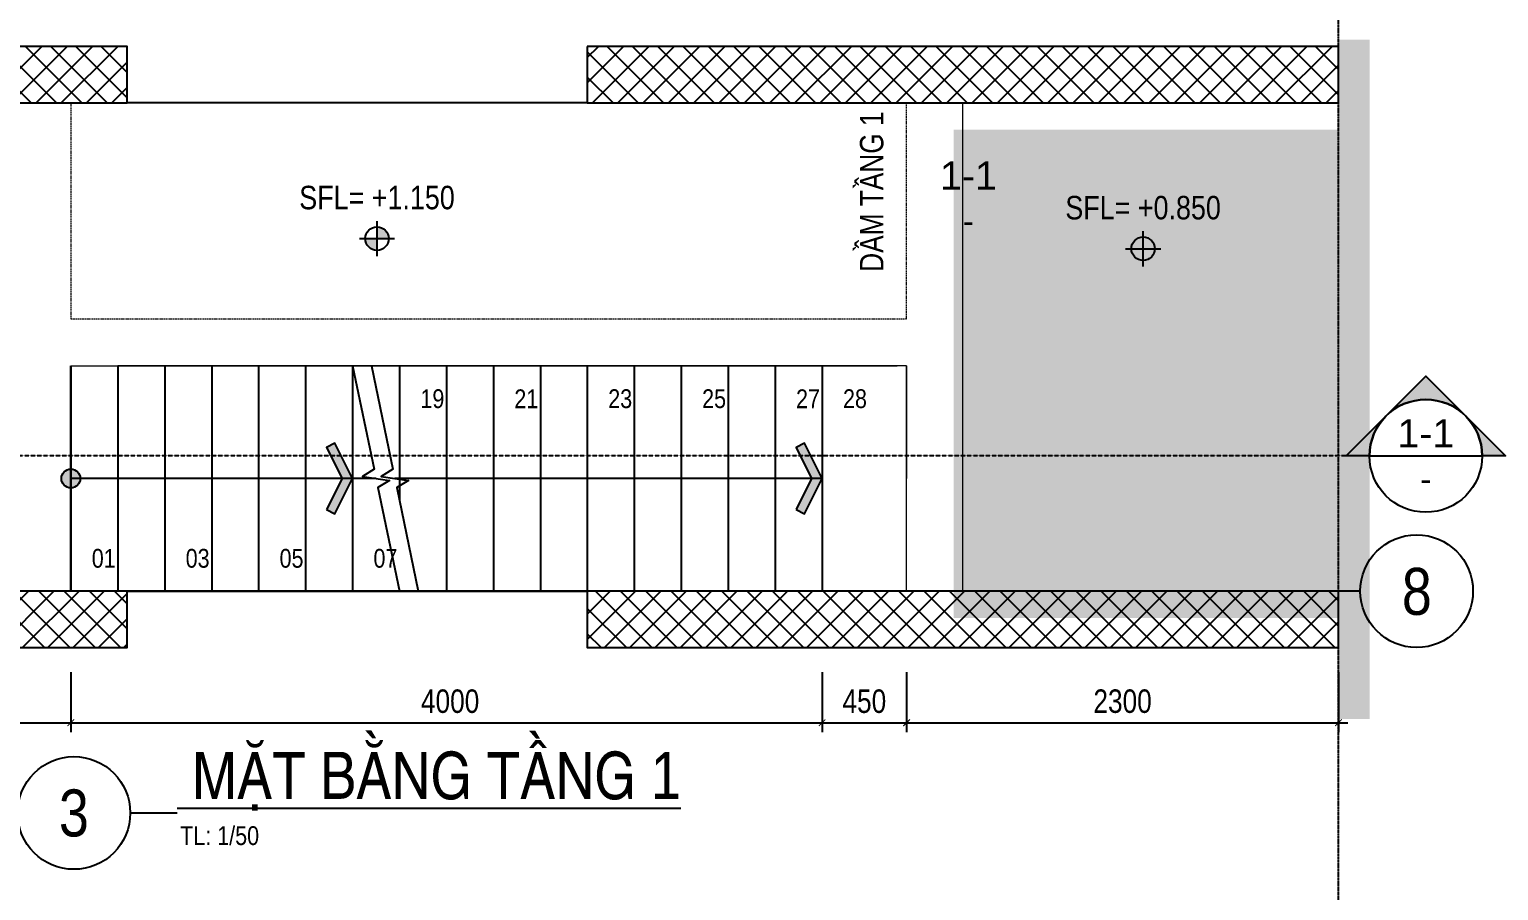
# Model space of a CAD drawing. Header units: millimetres. Extents: x 379264 to 1158416, y -283062 to 356890.
# Drawn here: x 656523 to 664346, y -20815 to -16230 of the extents above; entities that cross this region are included whole.
import ezdxf
from ezdxf.enums import TextEntityAlignment as Align
from ezdxf.xclip import XClip

# ---------------------------------------------------------------- set-up
doc = ezdxf.new("R2010")
doc.units = ezdxf.units.MM
doc.header["$XCLIPFRAME"] = 0
for name, pattern in [('BLOCK A - CHI TIET THANG 1$0$$0$HIDDEN', [0.375, 0.25, -0.125]), ('CENTER', [2, 1.25, -0.25, 0.25, -0.25]), ('HIDDEN', [9.525, 6.35, -3.175])]:
    doc.linetypes.add(name, pattern=pattern)
for name, color, linetype, lineweight in [("'S_General_Hidden_1 Thin", 1, 'HIDDEN', 18), ('S_Concrete_Cont_2 Normal', 2, 'Continuous', 13), ('tam cap ram', 8, 'Continuous', 5)]:
    doc.layers.add(name, color=color, linetype=linetype, lineweight=lineweight)
for name, color, linetype in [('01PM. TEXT A', 3, 'Continuous'), ('02PM. TEXT B', 4, 'Continuous'), ('03PM. TEXT C', 1, 'Continuous'), ('05PM. FRAME', 4, 'Continuous'), ('07PM. WACO', 6, 'Continuous'), ('12PM. GRID', 8, 'CENTER'), ('13PM. HATCH', 8, 'Continuous'), ('BLOCK A - CHI TIET THANG 1$0$Dim 50', 1, 'Continuous'), ('BLOCK A - CHI TIET THANG 1$0$Ky hieu Truc', 1, 'Continuous'), ('BLOCK A - CHI TIET THANG 1$0$Number Step', 94, 'Continuous'), ('mb tang 1 TWA$0$Staircase', 30, 'Continuous'), ('mb tang 1 TWA$0$Staircase Break', 1, 'Continuous'), ('mb tang 1 TWA$0$Staircase Direction', 32, 'Continuous'), ('MB_Cot tang 1$0$Concrete Line', 6, 'Continuous')]:
    doc.layers.add(name, color=color, linetype=linetype)
doc.styles.add('[PMDC2013]STYLE', font='arial.ttf', dxfattribs={"width": 0.8})
doc.styles.add('BLOCK A - CHI TIET THANG 1$0$$0$Title Block Bold', font='VHELVEB_0.TTF')
doc.styles.add('BLOCK A - CHI TIET THANG 1$0$VNI-HelveC', font='VHELVCN_0.TTF')
doc.styles.add('BLOCK A - CHI TIET THANG 1$0$VNI-HelveCB', font='VHELVCB_0.TTF')
doc.dimstyles.new('BLOCK A - CHI TIET THANG 1$0$Dim 50 (A1-A2)', dxfattribs={"dimscale": 50, "dimtxt": 2.5, "dimasz": 0.7, "dimexe": 1, "dimexo": 1, "dimgap": 1, "dimtad": 1, "dimdec": 0, "dimzin": 12, "dimdsep": 46, "dimtxsty": '[PMDC2013]STYLE', "dimblk": 'ARCHTICK', "dimcen": 0, "dimdle": 1, "dimclrd": 2, "dimclre": 2, "dimclrt": 4, "dimadec": 0, "dimazin": 0, "dimtfac": 1, "dimtdec": 0, "dimtix": 1, "dimtmove": 2, "dimatfit": 3, "dimldrblk": 'ARCHTICK', "dimfxl": 1, "dimtolj": 1, "dimtzin": 0, "dimarcsym": 0})

# ---------------------------------------------------------------- blocks, each defined once
blk = doc.blocks.new('BLOCK A - CHI TIET THANG 1$0$HTT-Title')
at = {"lineweight": -2}
blk.add_line((6, 0), (11, 0), dxfattribs=at)
at = {"linetype": 'ByBlock', "lineweight": -2}
blk.add_circle((0, 0), 6, dxfattribs=at)
at = {"linetype": 'ByBlock', "lineweight": -2, "style": 'BLOCK A - CHI TIET THANG 1$0$VNI-HelveCB'}
blk.add_attdef('DWG.NAME', text='', height=5, dxfattribs=at).set_placement((11, 0), align=Align.BOTTOM_LEFT)
blk.add_attdef('NUMBER', text='', height=5, dxfattribs=at).set_placement((0, 0), align=Align.MIDDLE_CENTER)
at = {"linetype": 'ByBlock', "lineweight": -2, "style": 'BLOCK A - CHI TIET THANG 1$0$VNI-HelveC'}
blk.add_attdef('SCALE', text='', height=2, dxfattribs=at).set_placement((11.32, -1.41), align=Align.TOP_LEFT)
blk = doc.blocks.new('BLOCK A - CHI TIET THANG 1$0$HTT-Grid')
at = {"layer": '05PM. FRAME', "linetype": 'ByBlock', "lineweight": -2}
blk.add_line((0, -2.5), (0, 0), dxfattribs=at)
blk.add_circle((0, -8.5), 6, dxfattribs=at)
at = {"layer": '03PM. TEXT C', "linetype": 'ByBlock', "lineweight": -2, "style": '[PMDC2013]STYLE', "width": 0.8}
blk.add_attdef('GRID', text='', height=5, dxfattribs=at).set_placement((0, -8.5), align=Align.MIDDLE)
blk = doc.blocks.new('BLOCK A - CHI TIET THANG 1$0$13123123213')
at = {"linetype": 'ByBlock'}
h = blk.add_hatch(color=0, dxfattribs=at)
h.paths.add_polyline_path([(0, 1), (0, 0), (1, 0, 0.414214)])
h.paths.add_polyline_path([(0, 0), (-1, 0, 0.414214), (0, -1)])
at = {"color": 0, "linetype": 'ByBlock'}
for p, q in [((0, -1.5), (0, 1.5)), ((-1.5, 0), (1.5, 0))]:
    blk.add_line(p, q, dxfattribs=at)
blk.add_circle((0, 0), 1, dxfattribs=at)
at = {"color": 0, "linetype": 'ByBlock', "lineweight": -2, "style": 'BLOCK A - CHI TIET THANG 1$0$VNI-HelveC'}
for tag, p in [('TEXT1', (0, 10.5)), ('TEXT2', (0, 7)), ('TEXT3', (0, 3.5))]:
    blk.add_attdef(tag, text='', height=2, dxfattribs=at).set_placement(p, align=Align.MIDDLE_CENTER)
blk = doc.blocks.new('*U395')
at = {"linetype": 'BLOCK A - CHI TIET THANG 1$0$$0$HIDDEN', "ltscale": 10}
blk.add_line((-600, 0), (-17518, 0), dxfattribs=at)
at = {"style": 'BLOCK A - CHI TIET THANG 1$0$$0$Title Block Bold', "flags": 8}
blk.add_attdef('VIEWNUMBER', text='', height=300, dxfattribs=at).set_placement((0, 0), align=Align.BOTTOM_CENTER)
blk.add_attdef('DRAWINGREFERENCE', text='', height=250, dxfattribs=at).set_placement((0, -120), align=Align.TOP_CENTER)
blk = doc.blocks.new('*U293')
h = blk.add_hatch(color=256)
edge = h.paths.add_edge_path()
edge.add_line((-600, 0), (-849, 0))
edge.add_line((-849, 0), (0, 849))
edge.add_line((0, 849), (849, 0))
edge.add_line((849, 0), (600, 0))
edge.add_arc((0, 0), 600, 360, 540)
at = {"linetype": 'BLOCK A - CHI TIET THANG 1$0$$0$HIDDEN', "ltscale": 10}
blk.add_line((-600, 0), (-17159, 0), dxfattribs=at)
blk.add_line((-600, 0), (600, 0))
blk.add_lwpolyline([(-600, 0), (-849, 0), (0, 849), (849, 0), (600, 0, 1)], format="xyb", close=True)
blk.add_circle((0, 0), 600)
at = {"style": 'BLOCK A - CHI TIET THANG 1$0$$0$Title Block Bold', "flags": 8}
blk.add_attdef('VIEWNUMBER', text='', height=300, dxfattribs=at).set_placement((0, 0), align=Align.BOTTOM_CENTER)
blk.add_attdef('DRAWINGREFERENCE', text='', height=250, dxfattribs=at).set_placement((0, -120), align=Align.TOP_CENTER)
blk = doc.blocks.new('mb tang 1 TWA$0$Arrow 60')
at = {"linetype": 'ByBlock', "lineweight": -2}
h = blk.add_hatch(color=0, dxfattribs=at)
h.paths.add_polyline_path([(1.875, 0.938), (1.651, 1.385), (0, 0.559), (-1.651, 1.385), (-1.875, 0.938), (0, 0)], flags=17)
h.paths.add_polyline_path([(1.651, 1.385), (1.875, 0.938), (0, 0), (-1.875, 0.938), (-1.651, 1.385), (0, 0.559)])
blk.add_hatch(color=0, dxfattribs=at).paths.add_polyline_path([(1.651, 1.385), (1.875, 0.938), (0, 0), (-1.875, 0.938), (-1.651, 1.385), (0, 0.559)])
at = {"color": 0, "linetype": 'ByBlock', "lineweight": -2}
blk.add_lwpolyline([(1.651, 1.385), (1.875, 0.938), (0, 0), (-1.875, 0.938), (-1.651, 1.385), (0, 0.559)], close=True, dxfattribs=at)
blk = doc.blocks.new('mb tang 1 TWA$0$Dot')
at = {"linetype": 'ByBlock', "lineweight": -2}
h = blk.add_hatch(color=0, dxfattribs=at)
edge = h.paths.add_edge_path()
edge.add_arc((0, 0), 0.5, 0, 360)
at = {"color": 0, "linetype": 'ByBlock', "lineweight": -2}
blk.add_line((0, -1), (0, 1), dxfattribs=at)
blk.add_circle((0, 0), 0.5, dxfattribs=at)
blk = doc.blocks.new('BLOCK A - CHI TIET THANG 1$0$Number Step')
at = {"color": 0, "linetype": 'ByBlock', "lineweight": -2, "style": 'BLOCK A - CHI TIET THANG 1$0$VNI-HelveCB'}
blk.add_attdef('TEXT', text='', height=2, dxfattribs=at).set_placement((0, 0), align=Align.MIDDLE)
blk = doc.blocks.new('*U299')
at = {"layer": '13PM. HATCH'}
h = blk.add_hatch(dxfattribs=at)
h.set_pattern_fill('ANSI37', color=256, scale=30, style=0)
h.set_pattern_definition([(45, (3500, -200), (-67.352, 67.352), []), (135, (3500, -200), (-67.352, -67.352), [])])
h.paths.add_polyline_path([(-250, 50), (-250, -250), (3750, -250), (3750, 50)])
at = {"layer": '07PM. WACO'}
blk.add_lwpolyline([(-250, 50), (-250, -250), (3750, -250), (3750, 50)], close=True, dxfattribs=at)
blk = doc.blocks.new('A$C03780D87')
at = {"layer": 'MB_Cot tang 1$0$Concrete Line'}
for p in [(250, 2850), (6700, 2850), (250, -50), (6700, -50)]:
    blk.add_blockref('*U299', p, dxfattribs=at)
blk = doc.blocks.new('_ArchTick')
at = {"color": 0, "linetype": 'ByBlock', "const_width": 0.15}
blk.add_lwpolyline([(-0.5, -0.5), (0.5, 0.5)], dxfattribs=at)
blk = doc.blocks.new('*D357')
at = {"layer": 'BLOCK A - CHI TIET THANG 1$0$Dim 50', "color": 2, "lineweight": -2, "transparency": 16777216}
for p, q in [((653043.5, -19652.4), (653043.5, -19971.3)), ((656743.5, -19652.4), (656743.5, -19971.3)), ((652993.5, -19921.3), (656793.5, -19921.3))]:
    blk.add_line(p, q, dxfattribs=at)
at = {"layer": 'Defpoints', "color": 0, "transparency": 16777216}
for p in [(653043.5, -19602.4), (656743.5, -19602.4), (656743.5, -19921.3)]:
    blk.add_point(p, dxfattribs=at)
at = {"layer": 'BLOCK A - CHI TIET THANG 1$0$Dim 50', "color": 2, "lineweight": -2, "transparency": 16777216, "xscale": 35, "yscale": 35, "zscale": 35, "rotation": 180}
blk.add_blockref('_ArchTick', (653043.5, -19921.3), dxfattribs=at)
at = {"layer": 'BLOCK A - CHI TIET THANG 1$0$Dim 50', "color": 2, "lineweight": -2, "transparency": 16777216, "xscale": 35, "yscale": 35, "zscale": 35}
blk.add_blockref('_ArchTick', (656743.5, -19921.3), dxfattribs=at)
at = {"layer": 'BLOCK A - CHI TIET THANG 1$0$Dim 50', "color": 4, "transparency": 16777216, "insert": (654893.5, -19807.4), "char_height": 125, "attachment_point": 5, "style": '[PMDC2013]STYLE'}
blk.add_mtext('\\A1;3700', dxfattribs=at)
blk = doc.blocks.new('*D358')
at = {"layer": 'BLOCK A - CHI TIET THANG 1$0$Dim 50', "color": 2, "lineweight": -2, "transparency": 16777216}
for p, q in [((656743.5, -19652.4), (656743.5, -19971.3)), ((660743.5, -19652.4), (660743.5, -19971.3)), ((656693.5, -19921.3), (660793.5, -19921.3))]:
    blk.add_line(p, q, dxfattribs=at)
at = {"layer": 'Defpoints', "color": 0, "transparency": 16777216}
for p in [(656743.5, -19602.4), (660743.5, -19602.4), (660743.5, -19921.3)]:
    blk.add_point(p, dxfattribs=at)
at = {"layer": 'BLOCK A - CHI TIET THANG 1$0$Dim 50', "color": 2, "lineweight": -2, "transparency": 16777216, "xscale": 35, "yscale": 35, "zscale": 35, "rotation": 180}
blk.add_blockref('_ArchTick', (656743.5, -19921.3), dxfattribs=at)
at = {"layer": 'BLOCK A - CHI TIET THANG 1$0$Dim 50', "color": 2, "lineweight": -2, "transparency": 16777216, "xscale": 35, "yscale": 35, "zscale": 35}
blk.add_blockref('_ArchTick', (660743.5, -19921.3), dxfattribs=at)
at = {"layer": 'BLOCK A - CHI TIET THANG 1$0$Dim 50', "color": 4, "transparency": 16777216, "insert": (658743.5, -19807.5), "char_height": 125, "attachment_point": 5, "style": '[PMDC2013]STYLE'}
blk.add_mtext('\\A1; 4000', dxfattribs=at)
blk = doc.blocks.new('*D359')
at = {"layer": 'BLOCK A - CHI TIET THANG 1$0$Dim 50', "color": 2, "lineweight": -2, "transparency": 16777216}
for p, q in [((660743.5, -19652.4), (660743.5, -19971.3)), ((661193.5, -19652.4), (661193.5, -19971.3)), ((660693.5, -19921.3), (661243.5, -19921.3))]:
    blk.add_line(p, q, dxfattribs=at)
at = {"layer": 'Defpoints', "color": 0, "transparency": 16777216}
for p in [(660743.5, -19602.4), (661193.5, -19602.4), (661193.5, -19921.3)]:
    blk.add_point(p, dxfattribs=at)
at = {"layer": 'BLOCK A - CHI TIET THANG 1$0$Dim 50', "color": 2, "lineweight": -2, "transparency": 16777216, "xscale": 35, "yscale": 35, "zscale": 35, "rotation": 180}
blk.add_blockref('_ArchTick', (660743.5, -19921.3), dxfattribs=at)
at = {"layer": 'BLOCK A - CHI TIET THANG 1$0$Dim 50', "color": 2, "lineweight": -2, "transparency": 16777216, "xscale": 35, "yscale": 35, "zscale": 35}
blk.add_blockref('_ArchTick', (661193.5, -19921.3), dxfattribs=at)
at = {"layer": 'BLOCK A - CHI TIET THANG 1$0$Dim 50', "color": 4, "transparency": 16777216, "insert": (660968.5, -19807.5), "char_height": 125, "attachment_point": 5, "style": '[PMDC2013]STYLE'}
blk.add_mtext('\\A1;450', dxfattribs=at)
blk = doc.blocks.new('*D360')
at = {"layer": 'BLOCK A - CHI TIET THANG 1$0$Dim 50', "color": 2, "lineweight": -2, "transparency": 16777216}
for p, q in [((661193.5, -19652.4), (661193.5, -19971.3)), ((663493.5, -19652.4), (663493.5, -19971.3)), ((661143.5, -19921.3), (663543.5, -19921.3))]:
    blk.add_line(p, q, dxfattribs=at)
at = {"layer": 'Defpoints', "color": 0, "transparency": 16777216}
for p in [(661193.5, -19602.4), (663493.5, -19602.4), (663493.5, -19921.3)]:
    blk.add_point(p, dxfattribs=at)
at = {"layer": 'BLOCK A - CHI TIET THANG 1$0$Dim 50', "color": 2, "lineweight": -2, "transparency": 16777216, "xscale": 35, "yscale": 35, "zscale": 35, "rotation": 180}
blk.add_blockref('_ArchTick', (661193.5, -19921.3), dxfattribs=at)
at = {"layer": 'BLOCK A - CHI TIET THANG 1$0$Dim 50', "color": 2, "lineweight": -2, "transparency": 16777216, "xscale": 35, "yscale": 35, "zscale": 35}
blk.add_blockref('_ArchTick', (663493.5, -19921.3), dxfattribs=at)
at = {"layer": 'BLOCK A - CHI TIET THANG 1$0$Dim 50', "color": 4, "transparency": 16777216, "insert": (662343.5, -19807.4), "char_height": 125, "attachment_point": 5, "style": '[PMDC2013]STYLE'}
blk.add_mtext('\\A1;2300', dxfattribs=at)

msp = doc.modelspace()

# ---------------------------------------------------------------- hatches: boundary and pattern name
at = {"layer": '13PM. HATCH'}
h = msp.add_hatch(dxfattribs=at)
h.set_pattern_fill('CROSS', color=256, scale=1000)
h.set_pattern_definition([(360, (640793.5, -117014.38), (250, 250), [125, -375]), (90, (640856, -117076.88), (-250, 250), [125, -375])])
h.paths.add_polyline_path([(657941.96, 5535.86), (657943.5, 7135.62), (657941.96, 7135.62)])
h.paths.add_polyline_path([(663493.5, -19902.13), (663658.37, -19902.13), (663658.37, -16284.98), (663492.07, -16284.98), (663491.96, -16764.38), (661443.61, -16764.38), (661443.61, -19364.38), (663493.5, -19364.38)])

# ---------------------------------------------------------------- linework, layer by layer
at = {"layer": "'S_General_Hidden_1 Thin"}
for p, q in [((656742.95, -16620.8), (656742.95, -17770.36)), ((661193.5, -17770.8), (661193.5, -16620.78)), ((656742.95, -17770.36), (661193.5, -17770.8))]:
    msp.add_line(p, q, dxfattribs=at)
at = {"layer": '05PM. FRAME', "ltscale": 0.25}
for p, q in [((659493.5, -16620.8), (657043.5, -16620.8)), ((657043.5, -19220.8), (659493.5, -19220.8))]:
    msp.add_line(p, q, dxfattribs=at)
at = {"layer": '12PM. GRID', "ltscale": 3}
for p, q in [((663493.5, -29472.52), (663493.5, -2302.33)), ((663484.29, -19220.8), (652881.76, -19220.8))]:
    msp.add_line(p, q, dxfattribs=at)
at = {"layer": 'mb tang 1 TWA$0$Staircase', "linetype": 'Continuous'}
msp.add_line((656743.5, -19220.8), (656743.5, -18020.8), dxfattribs=at)
at = {"layer": 'mb tang 1 TWA$0$Staircase'}
for p, q in [((656743.5, -18020.8), (656743.5, -19220.8)), ((656993.5, -18020.8), (656993.5, -19220.8)), ((657243.5, -18020.8), (657243.5, -19220.8)), ((657493.5, -18020.8), (657493.5, -19220.8)), ((657743.5, -18020.8), (657743.5, -19220.8)), ((657993.5, -18020.8), (657993.5, -19220.8)), ((658243.5, -18020.8), (658243.5, -19220.8)), ((658493.5, -18020.8), (658493.5, -18740.8)), ((658743.5, -18020.8), (658743.5, -19220.8)), ((658993.5, -18020.8), (658993.5, -19220.8)), ((659243.5, -18020.8), (659243.5, -19220.8)), ((659493.5, -18020.8), (659493.5, -19220.8)), ((659743.5, -18020.8), (659743.5, -19220.8)), ((659993.5, -18020.8), (659993.5, -19220.8)), ((660243.5, -18020.8), (660243.5, -19220.8)), ((660493.5, -18020.8), (660493.5, -19220.8)), ((660743.5, -18020.8), (660743.5, -19220.8)), ((661193.5, -19220.8), (656743.5, -19220.8))]:
    msp.add_line(p, q, dxfattribs=at)
at = {"layer": 'mb tang 1 TWA$0$Staircase Break', "color": 3, "linetype": 'Continuous'}
msp.add_lwpolyline([(658243.5, -18020.8), (658358.3, -18571.85), (658296.16, -18610.34), (658440.84, -18631.27), (658378.7, -18669.75), (658493.5, -19220.8)], dxfattribs=at)
at = {"layer": 'mb tang 1 TWA$0$Staircase Break', "linetype": 'Continuous'}
msp.add_lwpolyline([(658343.5, -18020.8), (658458.3, -18571.85), (658396.16, -18610.34), (658540.84, -18631.27), (658478.7, -18669.75), (658593.5, -19220.8)], dxfattribs=at)
at = {"layer": 'mb tang 1 TWA$0$Staircase Direction'}
for p, q in [((658368.5, -18620.8), (656743.5, -18620.8)), ((660743.5, -18620.8), (658468.5, -18620.8))]:
    msp.add_line(p, q, dxfattribs=at)
at = {"layer": 'S_Concrete_Cont_2 Normal', "ltscale": 0.8}
for p, q in [((661493.5, -19220.78), (661493.5, -16620.78)), ((656742.95, -18020.36), (661143.5, -18020.79)), ((656742.95, -18020.36), (656742.95, -19220.8)), ((661193.5, -19220.77), (661193.5, -18020.79))]:
    msp.add_line(p, q, dxfattribs=at)
at = {"layer": 'tam cap ram'}
for p, q in [((656743.5, -18020.8), (656743.5, -19220.8)), ((661193.5, -18020.8), (656993.5, -18020.8)), ((656993.5, -18020.8), (656993.5, -18620.8)), ((656993.5, -18020.8), (656993.5, -19220.8)), ((657243.5, -18020.8), (657243.5, -19220.8)), ((657493.5, -18020.8), (657493.5, -19220.8)), ((657743.5, -18020.8), (657743.5, -19220.8)), ((657993.5, -18020.8), (657993.5, -19220.8)), ((658243.5, -18020.8), (658243.5, -19220.8)), ((658493.5, -18020.8), (658493.5, -18740.8)), ((658743.5, -18020.8), (658743.5, -19220.8)), ((658993.5, -18020.8), (658993.5, -19220.8)), ((659243.5, -18020.8), (659243.5, -19220.8)), ((659493.5, -18020.8), (659493.5, -19220.8)), ((659743.5, -18020.8), (659743.5, -19220.8)), ((659993.5, -18020.8), (659993.5, -19220.8)), ((660243.5, -18020.8), (660243.5, -19220.8)), ((660493.5, -18020.8), (660493.5, -19220.8)), ((660743.5, -18020.8), (660743.5, -19220.8)), ((661193.5, -18020.8), (661193.5, -18620.8)), ((658368.5, -18620.8), (656743.5, -18620.8)), ((656993.5, -19220.8), (656993.5, -18620.8)), ((660743.5, -18620.8), (658468.5, -18620.8)), ((661193.5, -19220.8), (661193.5, -18620.8)), ((661193.5, -19220.8), (656993.5, -19220.8))]:
    msp.add_line(p, q, dxfattribs=at)
for points in [[(658243.5, -18020.8), (658358.3, -18571.85), (658296.16, -18610.34), (658440.84, -18631.27), (658378.7, -18669.75), (658493.5, -19220.8)], [(658343.5, -18020.8), (658458.3, -18571.85), (658396.16, -18610.34), (658540.84, -18631.27), (658478.7, -18669.75), (658593.5, -19220.8)]]:
    msp.add_lwpolyline(points, dxfattribs=at)

# ---------------------------------------------------------------- block references
at = {"layer": '01PM. TEXT A'}
ref = msp.add_blockref('BLOCK A - CHI TIET THANG 1$0$HTT-Title', (656759.71, -20401.85), dxfattribs=dict(at, xscale=50, yscale=50, zscale=50))
ref.add_attrib('NUMBER', '3', dxfattribs={"layer": '0', "color": 0, "linetype": 'ByBlock', "lineweight": -2, "height": 250, "style": 'BLOCK A - CHI TIET THANG 1$0$VNI-HelveCB'}).set_placement((656759.71, -20401.85), align=Align.MIDDLE_CENTER)
ref.add_attrib('DWG.NAME', '%%u MAËT BAÈNG TAÀNG 1', dxfattribs={"layer": '0', "color": 3, "linetype": 'ByBlock', "lineweight": -2, "height": 250, "style": 'BLOCK A - CHI TIET THANG 1$0$VNI-HelveCB'}).set_placement((657309.71, -20401.85), align=Align.BOTTOM_LEFT)
ref.add_attrib('SCALE', 'TL: 1/50', dxfattribs={"layer": '0', "color": 0, "linetype": 'ByBlock', "lineweight": -2, "height": 100, "style": 'BLOCK A - CHI TIET THANG 1$0$VNI-HelveC'}).set_placement((657325.48, -20472.53), align=Align.TOP_LEFT)
at = {"layer": '02PM. TEXT B'}
ref = msp.add_blockref('BLOCK A - CHI TIET THANG 1$0$13123123213', (658373.61, -17343.68), dxfattribs=dict(at, xscale=62.5, yscale=62.5, zscale=62.5))
ref.add_attrib('TEXT3', 'SFL= +1.150', dxfattribs={"layer": '0', "color": 0, "linetype": 'ByBlock', "lineweight": -2, "height": 125, "style": 'BLOCK A - CHI TIET THANG 1$0$VNI-HelveC'}).set_placement((658373.61, -17124.93), align=Align.MIDDLE_CENTER)
ref = msp.add_blockref('BLOCK A - CHI TIET THANG 1$0$13123123213', (662452.72, -17397.52), dxfattribs=dict(at, xscale=62.5, yscale=62.5, zscale=62.5))
ref.add_attrib('TEXT3', 'SFL= +0.850', dxfattribs={"layer": '0', "color": 0, "linetype": 'ByBlock', "lineweight": -2, "height": 125, "style": 'BLOCK A - CHI TIET THANG 1$0$VNI-HelveC'}).set_placement((662452.72, -17178.77), align=Align.MIDDLE_CENTER)
at = {"layer": '07PM. WACO'}
ref = msp.add_blockref('*U395', (661522.89, -17128), dxfattribs=dict(at, xscale=0.5, yscale=0.5, zscale=0.5))
XClip(ref).set_block_clipping_path([(-19012.7425769855, -2244.8063808626), (-10858.5522377987, 1803.4151973601)])
ref.add_attrib('VIEWNUMBER', '1-1', dxfattribs={"layer": '0', "height": 150, "style": 'BLOCK A - CHI TIET THANG 1$0$$0$Title Block Bold'}).set_placement((661522.89, -17128), align=Align.BOTTOM_CENTER)
ref.add_attrib('DRAWINGREFERENCE', '-', dxfattribs={"layer": '0', "height": 125, "style": 'BLOCK A - CHI TIET THANG 1$0$$0$Title Block Bold'}).set_placement((661522.89, -17188), align=Align.TOP_CENTER)
ref = msp.add_blockref('*U293', (663958.16, -18500.43), dxfattribs=dict(at, xscale=0.5, yscale=0.5, zscale=0.5))
ref.add_attrib('VIEWNUMBER', '1-1', dxfattribs={"layer": '0', "height": 150, "style": 'BLOCK A - CHI TIET THANG 1$0$$0$Title Block Bold'}).set_placement((663958.16, -18500.43), align=Align.BOTTOM_CENTER)
ref.add_attrib('DRAWINGREFERENCE', '-', dxfattribs={"layer": '0', "height": 125, "style": 'BLOCK A - CHI TIET THANG 1$0$$0$Title Block Bold'}).set_placement((663958.16, -18560.43), align=Align.TOP_CENTER)
at = {"layer": 'BLOCK A - CHI TIET THANG 1$0$Ky hieu Truc'}
ref = msp.add_blockref('BLOCK A - CHI TIET THANG 1$0$HTT-Grid', (663484.29, -19220.8), dxfattribs=dict(at, xscale=50, yscale=50, zscale=50, rotation=90))
ref.add_attrib('GRID', '8', dxfattribs={"layer": '0', "linetype": 'ByBlock', "lineweight": -2, "height": 250, "style": 'BLOCK A - CHI TIET THANG 1$0$VNI-HelveC'}).set_placement((663910.29, -19221.8), align=Align.MIDDLE)
at = {"layer": 'BLOCK A - CHI TIET THANG 1$0$Number Step', "xscale": 50, "yscale": 50, "zscale": 50}
for p, values in [((658668.5, -18195.8), {'TEXT': '19'}), ((659168.5, -18195.8), {'TEXT': '21'}), ((659668.5, -18195.8), {'TEXT': '23'}), ((660168.5, -18195.8), {'TEXT': '25'}), ((660668.5, -18195.8), {'TEXT': '27'}), ((660918.5, -18195.8), {'TEXT': '28'}), ((656918.5, -19045.8), {'TEXT': '01'}), ((657418.5, -19045.8), {'TEXT': '03'}), ((657918.5, -19045.8), {'TEXT': '05'}), ((658418.5, -19045.8), {'TEXT': '07'})]:
    msp.add_blockref('BLOCK A - CHI TIET THANG 1$0$Number Step', p, dxfattribs=at).add_auto_attribs(values)
at = {"layer": 'mb tang 1 TWA$0$Staircase'}
msp.add_blockref('A$C03780D87', (653043.5, -19220.8), dxfattribs=at)
at = {"layer": 'mb tang 1 TWA$0$Staircase Direction', "zscale": 100, "rotation": 90}
for p, xscale, yscale in [((658243.5, -18620.8), -100.0000000000012, 100.0000000000012), ((660743.5, -18620.8), -100.0000000000013, 100.0000000000013)]:
    msp.add_blockref('mb tang 1 TWA$0$Arrow 60', p, dxfattribs=dict(at, xscale=xscale, yscale=yscale))
at = {"layer": 'mb tang 1 TWA$0$Staircase Direction', "xscale": 100, "yscale": 100, "zscale": 100}
msp.add_blockref('mb tang 1 TWA$0$Dot', (656743.5, -18620.8), dxfattribs=at)
at = {"layer": 'tam cap ram', "zscale": 100, "rotation": 90}
for p, xscale, yscale in [((658243.5, -18620.8), -100.000000000002, 100.000000000002), ((660743.5, -18620.8), -100.0000000000021, 100.0000000000021)]:
    msp.add_blockref('mb tang 1 TWA$0$Arrow 60', p, dxfattribs=dict(at, xscale=xscale, yscale=yscale))
at = {"layer": 'tam cap ram', "xscale": 100, "yscale": 100, "zscale": 100}
msp.add_blockref('mb tang 1 TWA$0$Dot', (656743.5, -18620.8), dxfattribs=at)

# ---------------------------------------------------------------- texts
at = {"layer": '01PM. TEXT A', "style": '[PMDC2013]STYLE', "width": 0.8}
msp.add_text('DẦM TẦNG 1', height=125, rotation=90, dxfattribs=at).set_placement((661069.85, -17520.18, -0.01))

# ---------------------------------------------------------------- dimensions: what is measured, and where the dimension line sits
at = {"layer": 'BLOCK A - CHI TIET THANG 1$0$Dim 50'}
for base, p1, p2, picture, middle in [((656743.5, -19921.27), (653043.5, -19602.36), (656743.5, -19602.36), '*D357', (654893.5, -19807.41)), ((661193.5, -19921.27), (660743.5, -19602.36), (661193.5, -19602.36), '*D359', (660968.5, -19807.45)), ((663493.5, -19921.27), (661193.5, -19602.36), (663493.5, -19602.36), '*D360', (662343.5, -19807.41))]:
    dim = msp.add_linear_dim(base=base, p1=p1, p2=p2, dimstyle='BLOCK A - CHI TIET THANG 1$0$Dim 50 (A1-A2)', dxfattribs=at)
    dim.commit()
    dim.dimension.update_dxf_attribs({"geometry": picture, "text_midpoint": middle})
dim = msp.add_linear_dim(base=(660743.5, -19921.27), p1=(656743.5, -19602.36), p2=(660743.5, -19602.36), text=' <>', dimstyle='BLOCK A - CHI TIET THANG 1$0$Dim 50 (A1-A2)', dxfattribs=at)
dim.commit()
dim.dimension.update_dxf_attribs({"geometry": '*D358', "text_midpoint": (658743.5, -19807.45)})

doc.saveas('drawing.dxf')
